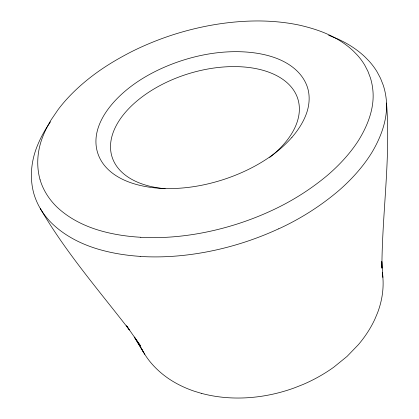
<?xml version="1.0" encoding="UTF-8"?>
<svg xmlns="http://www.w3.org/2000/svg" width="419" height="419" viewBox="0 0 419 419"><rect width="100%" height="100%" fill="white"/><g stroke="black" fill="none" stroke-linecap="round" stroke-linejoin="round"><path stroke-width="0.63" d="M50.437 121.877L46.095 128.507A189.027 111.454 -17.1 0 0 37.804 144.67C31.315 159.854 29.398 177.106 33.709 193.149A187.193 110.003 -17.1 0 0 51.066 222.557C65.217 236.594 83.632 245.434 102.76 250.442A185.696 108.945 -17.2 0 0 140.192 256.376M291.959 137.301C281.605 149.154 268.715 158.55 254.956 166.065A111.868 64.007 -17.3 0 1 222.4 179.898C200.743 186.754 177.75 190.1 155.067 187.895A111.915 64.06 -17.2 0 1 127.596 181.532C117.367 177.504 107.667 171.088 101.728 161.64A112.983 64.762 -17.2 0 1 96.003 143.921C95.27 132.462 99.769 121.342 106.086 111.993A113.235 65.05 -17.2 0 1 122.086 93.798C133.383 83.554 146.482 75.446 160.283 69.041A113.287 65.144 -17.3 0 1 187.513 58.854C202.707 54.433 218.472 51.846 234.315 51.678A113.219 65.065 -17.4 0 1 260.445 53.852C272.643 56.172 284.789 60.525 294.416 68.585A113.062 64.845 -17.4 0 1 306.022 83.643C310.725 93.861 309.782 105.839 305.482 116.026A112.811 64.563 -17.4 0 1 291.954 137.301M278.625 228.868C300.496 218.833 320.964 205.823 339.259 190.184A186.968 109.631 -17.4 0 0 372.13 152.081C381.746 135.824 388.628 116.702 386.035 97.59A191.085 112.329 -17.7 0 0 383.207 85.115L380.504 78.274L377.058 71.796A179.646 105.515 -17.1 0 0 369.092 61.137L364.876 56.827A183.695 108.013 -17.3 0 0 344.397 42.23L338.489 39.26L328.622 35.275M201.67 393.446L194.123 391.152A128.429 96.061 -17.2 0 1 167.673 377.99C160.362 372.858 153.778 366.698 148.378 359.575A128.486 96.16 -17.2 0 1 141.145 347.817M126.658 325.972L140.412 345.717L134.426 337.122L144.791 354.343M126.564 325.846L129.445 329.973C98.743 290.236 65.584 252.044 40.261 208.473M134.426 337.122L143.183 351.651M40.098 179.824C36.128 165.83 37.312 150.693 42.576 137.196A178.117 103.163 -17.1 0 1 51.301 119.593L58.121 109.589A170.439 98.297 -17.4 0 1 67.815 98.004A173.618 100.345 -17.3 0 1 94.453 74.32C106.185 65.6 118.834 58.199 131.833 51.547A176.928 102.597 -17.3 0 1 172.906 34.798C200.738 25.91 229.879 20.85 259.136 20.95A176.713 102.377 -17.4 0 1 299.313 25.13C311.474 27.916 323.515 31.655 334.53 37.6A173.534 100.267 -17.3 0 1 353.61 51.28L357.507 55.318A169.847 98.041 -17.2 0 1 364.813 65.285L367.934 71.34L370.354 77.725A180.474 104.247 -17.7 0 1 372.779 89.357C374.853 107.264 368.008 124.972 358.784 139.998A176.682 101.817 -17.4 0 1 327.475 175.299C310.18 189.765 290.933 201.817 270.412 211.145A172.947 99.905 -17.3 0 1 140.768 237.322M381.882 261.608L382.887 277.467M386.512 103.027C390.817 158.152 382.065 213.103 381.887 268.186L381.767 261.676M201.68 393.42A127.004 95.082 -17.3 0 0 294.683 387.774L303.089 384.459A128.34 95.961 -17.3 0 0 333.891 367.102L347.068 356.401L358.392 344.659A128.46 96.082 -17.4 0 0 374.858 319.21L377.624 312.642A126.952 95.029 -17.3 0 0 382.285 272.345M165.144 188.718A97.313 56.591 -17.3 0 1 125.019 112.774A97.313 56.591 -17.3 0 1 264.918 70.869A97.313 56.591 -17.3 0 1 269.705 157.403M278.593 228.826A183.04 107.599 -17.3 0 1 140.166 256.433M40.104 179.824A176.876 102.136 -17.1 0 0 56.769 206.871C70.287 219.734 87.676 227.674 105.64 232.116A175.482 101.178 -17.2 0 0 140.794 237.269"/></g></svg>
